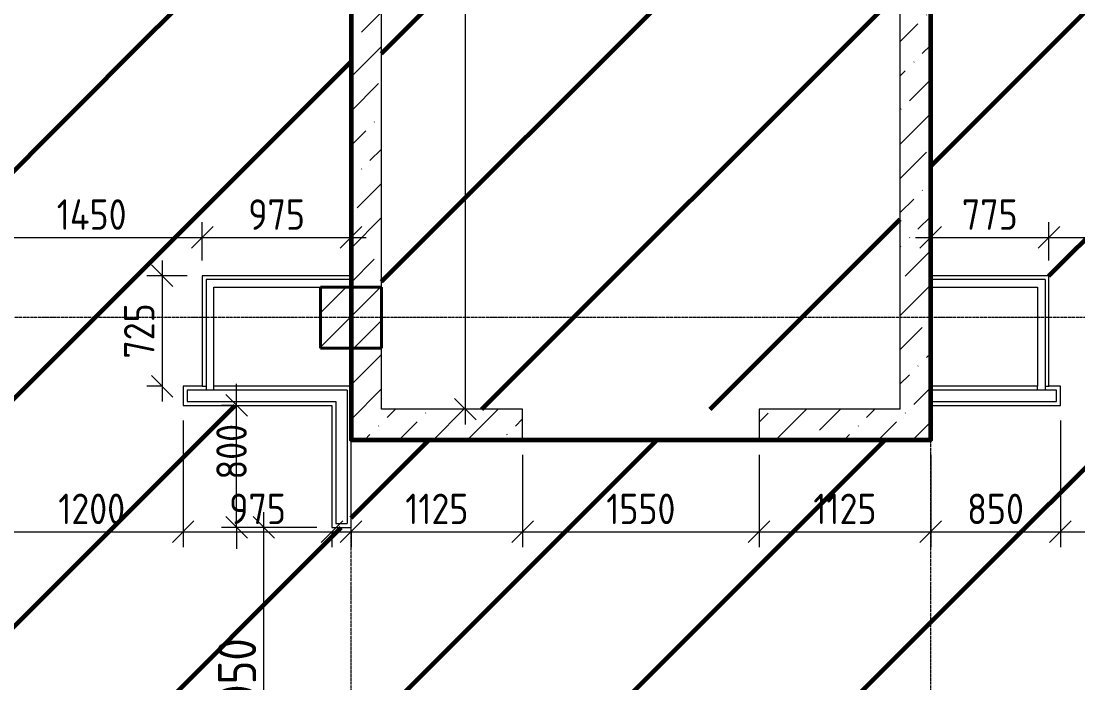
# Model space of a CAD drawing. Header units: millimetres. Extents: x -56773 to 323062, y -262288 to 76460.
# Drawn here: x 6647 to 13574, y -96938 to -92600 of the extents above; entities that cross this region are included whole.
import ezdxf

# ---------------------------------------------------------------- set-up
doc = ezdxf.new("R2010")
doc.units = ezdxf.units.MM
doc.linetypes.add('ADSK_Линия сетки', pattern=[25, 20, -2.5, 0, -2.5])
for name, color, linetype, lineweight in [('1.1) Шлифовка потолка', 5, 'Continuous', 60), ('3.1 Штукатурка внешн стен', 5, 'Continuous', 60), ('Несущие колонны', 7, 'Continuous', 18), ('Оси', 7, 'Continuous', 9), ('Размеры', 7, 'Continuous', 9), ('Стены внутренние', 7, 'Continuous', 18), ('Стены наружные', 7, 'Continuous', 18), ('Стены штриховка', 7, 'Continuous', 9)]:
    doc.layers.add(name, color=color, linetype=linetype, lineweight=lineweight)
doc.styles.add('GOST Common_2', font='', dxfattribs={"width": 0.9, "height": 250})
doc.styles.add('GOST Common_3', font='', dxfattribs={"width": 0.9, "height": 200})
doc.styles.get('GOST Common_2').set_extended_font_data('GOST Common')
doc.styles.get('GOST Common_3').set_extended_font_data('GOST Common')
doc.dimstyles.new('ADSK_Основной_2_0', dxfattribs={"dimscale": 304.8, "dimtxt": 201.142999, "dimasz": 0.463911, "dimexe": 0.328084, "dimexo": 0.328084, "dimgap": 0.164042, "dimtad": 1, "dimdec": 3, "dimrnd": 0.001, "dimdsep": 46, "dimtxsty": 'GOST Common_3', "dimblk1": 'OBLIQUE', "dimblk2": 'OBLIQUE', "dimsah": 1, "dimcen": 0.09, "dimdle": 0.328084, "dimazin": 2, "dimtfac": 1, "dimtdec": 4, "dimtix": 1, "dimtmove": 0, "dimatfit": 3, "dimfxl": 1, "dimtvp": 1, "dimtolj": 1, "dimtzin": 0, "dimlwd": 20, "dimlwe": 20, "dimarcsym": 2})
doc.dimstyles.new('ADSK_Основной_2_0_2', dxfattribs={"dimscale": 304.8, "dimtxt": 201.142999, "dimasz": 0.463911, "dimexe": 0.328084, "dimexo": 0.328084, "dimgap": 0.164042, "dimtad": 1, "dimdec": 3, "dimrnd": 0.001, "dimdsep": 46, "dimtxsty": 'GOST Common_3', "dimblk1": 'OBLIQUE', "dimblk2": 'OBLIQUE', "dimsah": 1, "dimcen": 0.09, "dimdle": 0.328084, "dimazin": 2, "dimtfac": 1, "dimtdec": 4, "dimtix": 1, "dimtmove": 0, "dimatfit": 3, "dimfxl": 1, "dimtvp": 1, "dimtolj": 1, "dimtzin": 0, "dimlwd": 20, "dimlwe": 20, "dimarcsym": 2})
doc.dimstyles.new('ADSK_Основной_2_0_3', dxfattribs={"dimscale": 304.8, "dimtxt": 201.142999, "dimasz": 0.463911, "dimexe": 0.328084, "dimexo": 0.328084, "dimgap": 0.164042, "dimtad": 1, "dimdec": 3, "dimrnd": 0.001, "dimdsep": 46, "dimtxsty": 'GOST Common_2', "dimblk1": 'OBLIQUE', "dimblk2": 'OBLIQUE', "dimsah": 1, "dimcen": 0.09, "dimdle": 0.328084, "dimazin": 2, "dimtfac": 1, "dimtdec": 4, "dimtix": 1, "dimtmove": 0, "dimatfit": 3, "dimfxl": 1, "dimtvp": 1, "dimtolj": 1, "dimtzin": 0, "dimlwd": 20, "dimlwe": 20, "dimarcsym": 2})
pattern_1 = [(45, (9.36, -97949.04), (84.1895, 308.696), [396.875, -79.375, 3.353, -76.022])]

# ---------------------------------------------------------------- blocks, each defined once
blk = doc.blocks.new('ADSK_КолоннаЖБ_Прямоугольная - 400x400 мм-1807143-Кладочный план 2-го этаж')
at = {"layer": 'Несущие колонны', "lineweight": 40}
for p, q in [((-200, 200), (200, 200)), ((-200, -200), (-200, 200)), ((200, 200), (200, -200)), ((200, -200), (-200, -200))]:
    blk.add_line(p, q, dxfattribs=at)
blk = doc.blocks.new('_Oblique')
at = {"color": 0, "linetype": 'ByBlock', "lineweight": -2}
blk.add_line((-0.5, -0.5), (0.5, 0.5), dxfattribs=at)
blk = doc.blocks.new('*D4773')
at = {"layer": 'Defpoints', "color": 0, "transparency": 16777216}
for p in [(7834.4, -94018.1), (6384.4, -94269.1), (7834.4, -94269.1)]:
    blk.add_point(p, dxfattribs=at)
at = {"layer": 'Размеры', "color": 0, "lineweight": 20, "transparency": 16777216}
for p, q in [((6384.4, -94169.1), (6384.4, -93918.1)), ((7834.4, -94169.1), (7834.4, -93918.1)), ((6284.4, -94018.1), (7934.4, -94018.1))]:
    blk.add_line(p, q, dxfattribs=at)
at = {"layer": 'Размеры', "color": 0, "lineweight": 20, "transparency": 16777216, "xscale": 141.4, "yscale": 141.4, "zscale": 141.4, "rotation": 180}
blk.add_blockref('_Oblique', (6384.4, -94018.1), dxfattribs=at)
at = {"layer": 'Размеры', "color": 0, "lineweight": 20, "transparency": 16777216, "xscale": 141.4, "yscale": 141.4, "zscale": 141.4}
blk.add_blockref('_Oblique', (7834.4, -94018.1), dxfattribs=at)
at = {"layer": 'Размеры', "color": 0, "lineweight": 9, "transparency": 16777216, "insert": (7109.4, -93868.1), "char_height": 200, "width": 580.928, "attachment_point": 5, "style": 'GOST Common_3'}
blk.add_mtext('\\A1;1450', dxfattribs=at)
blk = doc.blocks.new('*D4774')
at = {"layer": 'Defpoints', "color": 0, "transparency": 16777216}
for p in [(8809.4, -93918.1), (8809.4, -94018.1), (7834.4, -94269.1)]:
    blk.add_point(p, dxfattribs=at)
at = {"layer": 'Размеры', "color": 0, "lineweight": 20, "transparency": 16777216}
for p, q in [((7834.4, -94169.1), (7834.4, -93918.1)), ((7734.4, -94018.1), (8909.4, -94018.1)), ((8809.4, -94018.1), (8809.4, -94118.1))]:
    blk.add_line(p, q, dxfattribs=at)
at = {"layer": 'Размеры', "color": 0, "lineweight": 20, "transparency": 16777216, "xscale": 141.4, "yscale": 141.4, "zscale": 141.4, "rotation": 180}
blk.add_blockref('_Oblique', (7834.4, -94018.1), dxfattribs=at)
at = {"layer": 'Размеры', "color": 0, "lineweight": 20, "transparency": 16777216, "xscale": 141.4, "yscale": 141.4, "zscale": 141.4}
blk.add_blockref('_Oblique', (8809.4, -94018.1), dxfattribs=at)
at = {"layer": 'Размеры', "color": 0, "lineweight": 9, "transparency": 16777216, "insert": (8321.9, -93868.1), "char_height": 200, "width": 454.106, "attachment_point": 5, "style": 'GOST Common_3'}
blk.add_mtext('\\A1;975', dxfattribs=at)
blk = doc.blocks.new('*D4782')
at = {"layer": 'Defpoints', "color": 0, "transparency": 16777216}
for p in [(6509.4, -95119.1), (7709.4, -95119.1), (7709.4, -95947.8)]:
    blk.add_point(p, dxfattribs=at)
at = {"layer": 'Размеры', "color": 0, "lineweight": 20, "transparency": 16777216}
for p, q in [((6509.4, -95219.1), (6509.4, -96047.8)), ((7709.4, -95219.1), (7709.4, -96047.8)), ((6409.4, -95947.8), (7809.4, -95947.8))]:
    blk.add_line(p, q, dxfattribs=at)
at = {"layer": 'Размеры', "color": 0, "lineweight": 20, "transparency": 16777216, "xscale": 141.4, "yscale": 141.4, "zscale": 141.4, "rotation": 180}
blk.add_blockref('_Oblique', (6509.4, -95947.8), dxfattribs=at)
at = {"layer": 'Размеры', "color": 0, "lineweight": 20, "transparency": 16777216, "xscale": 141.4, "yscale": 141.4, "zscale": 141.4}
blk.add_blockref('_Oblique', (7709.4, -95947.8), dxfattribs=at)
at = {"layer": 'Размеры', "color": 0, "lineweight": 9, "transparency": 16777216, "insert": (7109.4, -95797.8), "char_height": 200, "width": 560.473, "attachment_point": 5, "style": 'GOST Common_3'}
blk.add_mtext('\\A1;1200', dxfattribs=at)
blk = doc.blocks.new('*D4783')
at = {"layer": 'Defpoints', "color": 0, "transparency": 16777216}
for p in [(7709.4, -95119.1), (8684.4, -95847.8), (8684.4, -95947.8)]:
    blk.add_point(p, dxfattribs=at)
at = {"layer": 'Размеры', "color": 0, "lineweight": 20, "transparency": 16777216}
for p, q in [((7709.4, -95219.1), (7709.4, -96047.8)), ((7609.4, -95947.8), (8784.4, -95947.8)), ((8684.4, -95947.8), (8684.4, -96047.8))]:
    blk.add_line(p, q, dxfattribs=at)
at = {"layer": 'Размеры', "color": 0, "lineweight": 20, "transparency": 16777216, "xscale": 141.4, "yscale": 141.4, "zscale": 141.4, "rotation": 180}
blk.add_blockref('_Oblique', (7709.4, -95947.8), dxfattribs=at)
at = {"layer": 'Размеры', "color": 0, "lineweight": 20, "transparency": 16777216, "xscale": 141.4, "yscale": 141.4, "zscale": 141.4}
blk.add_blockref('_Oblique', (8684.4, -95947.8), dxfattribs=at)
at = {"layer": 'Размеры', "color": 0, "lineweight": 9, "transparency": 16777216, "insert": (8196.9, -95797.8), "char_height": 200, "width": 454.106, "attachment_point": 5, "style": 'GOST Common_3'}
blk.add_mtext('\\A1;975', dxfattribs=at)
blk = doc.blocks.new('*D4784')
at = {"layer": 'Defpoints', "color": 0, "transparency": 16777216}
for p in [(9934.4, -95344.1), (8809.4, -95847.8), (9934.4, -95947.8)]:
    blk.add_point(p, dxfattribs=at)
at = {"layer": 'Размеры', "color": 0, "lineweight": 20, "transparency": 16777216}
for p, q in [((9934.4, -95444.1), (9934.4, -96047.8)), ((8709.4, -95947.8), (10034.4, -95947.8)), ((8809.4, -95947.8), (8809.4, -96047.8))]:
    blk.add_line(p, q, dxfattribs=at)
at = {"layer": 'Размеры', "color": 0, "lineweight": 20, "transparency": 16777216, "xscale": 141.4, "yscale": 141.4, "zscale": 141.4, "rotation": 180}
blk.add_blockref('_Oblique', (8809.4, -95947.8), dxfattribs=at)
at = {"layer": 'Размеры', "color": 0, "lineweight": 20, "transparency": 16777216, "xscale": 141.4, "yscale": 141.4, "zscale": 141.4}
blk.add_blockref('_Oblique', (9934.4, -95947.8), dxfattribs=at)
at = {"layer": 'Размеры', "color": 0, "lineweight": 9, "transparency": 16777216, "insert": (9371.9, -95797.8), "char_height": 200, "width": 515.472, "attachment_point": 5, "style": 'GOST Common_3'}
blk.add_mtext('\\A1;1125', dxfattribs=at)
blk = doc.blocks.new('*D4785')
at = {"layer": 'Defpoints', "color": 0, "transparency": 16777216}
for p in [(9934.4, -95344.1), (11484.4, -95344.1), (11484.4, -95947.8)]:
    blk.add_point(p, dxfattribs=at)
at = {"layer": 'Размеры', "color": 0, "lineweight": 20, "transparency": 16777216}
for p, q in [((9934.4, -95444.1), (9934.4, -96047.8)), ((11484.4, -95444.1), (11484.4, -96047.8)), ((9834.4, -95947.8), (11584.4, -95947.8))]:
    blk.add_line(p, q, dxfattribs=at)
at = {"layer": 'Размеры', "color": 0, "lineweight": 20, "transparency": 16777216, "xscale": 141.4, "yscale": 141.4, "zscale": 141.4, "rotation": 180}
blk.add_blockref('_Oblique', (9934.4, -95947.8), dxfattribs=at)
at = {"layer": 'Размеры', "color": 0, "lineweight": 20, "transparency": 16777216, "xscale": 141.4, "yscale": 141.4, "zscale": 141.4}
blk.add_blockref('_Oblique', (11484.4, -95947.8), dxfattribs=at)
at = {"layer": 'Размеры', "color": 0, "lineweight": 9, "transparency": 16777216, "insert": (10709.4, -95797.8), "char_height": 200, "width": 560.473, "attachment_point": 5, "style": 'GOST Common_3'}
blk.add_mtext('\\A1;1550', dxfattribs=at)
blk = doc.blocks.new('*D4786')
at = {"layer": 'Defpoints', "color": 0, "transparency": 16777216}
for p in [(11484.4, -95344.1), (12609.4, -95344.1), (12609.4, -95947.8)]:
    blk.add_point(p, dxfattribs=at)
at = {"layer": 'Размеры', "color": 0, "lineweight": 20, "transparency": 16777216}
for p, q in [((11484.4, -95444.1), (11484.4, -96047.8)), ((12609.4, -95444.1), (12609.4, -96047.8)), ((11384.4, -95947.8), (12709.4, -95947.8))]:
    blk.add_line(p, q, dxfattribs=at)
at = {"layer": 'Размеры', "color": 0, "lineweight": 20, "transparency": 16777216, "xscale": 141.4, "yscale": 141.4, "zscale": 141.4, "rotation": 180}
blk.add_blockref('_Oblique', (11484.4, -95947.8), dxfattribs=at)
at = {"layer": 'Размеры', "color": 0, "lineweight": 20, "transparency": 16777216, "xscale": 141.4, "yscale": 141.4, "zscale": 141.4}
blk.add_blockref('_Oblique', (12609.4, -95947.8), dxfattribs=at)
at = {"layer": 'Размеры', "color": 0, "lineweight": 9, "transparency": 16777216, "insert": (12046.9, -95797.8), "char_height": 200, "width": 515.472, "attachment_point": 5, "style": 'GOST Common_3'}
blk.add_mtext('\\A1;1125', dxfattribs=at)
blk = doc.blocks.new('*D4787')
at = {"layer": 'Defpoints', "color": 0, "transparency": 16777216}
for p in [(13459.4, -95119.1), (12609.4, -95344.1), (13459.4, -95947.8)]:
    blk.add_point(p, dxfattribs=at)
at = {"layer": 'Размеры', "color": 0, "lineweight": 20, "transparency": 16777216}
for p, q in [((13459.4, -95219.1), (13459.4, -96047.8)), ((12609.4, -95444.1), (12609.4, -96047.8)), ((12509.4, -95947.8), (13559.4, -95947.8))]:
    blk.add_line(p, q, dxfattribs=at)
at = {"layer": 'Размеры', "color": 0, "lineweight": 20, "transparency": 16777216, "xscale": 141.4, "yscale": 141.4, "zscale": 141.4, "rotation": 180}
blk.add_blockref('_Oblique', (12609.4, -95947.8), dxfattribs=at)
at = {"layer": 'Размеры', "color": 0, "lineweight": 20, "transparency": 16777216, "xscale": 141.4, "yscale": 141.4, "zscale": 141.4}
blk.add_blockref('_Oblique', (13459.4, -95947.8), dxfattribs=at)
at = {"layer": 'Размеры', "color": 0, "lineweight": 9, "transparency": 16777216, "insert": (13034.4, -95797.8), "char_height": 200, "width": 454.106, "attachment_point": 5, "style": 'GOST Common_3'}
blk.add_mtext('\\A1;850', dxfattribs=at)
blk = doc.blocks.new('*D4788')
at = {"layer": 'Defpoints', "color": 0, "transparency": 16777216}
for p in [(13459.4, -95119.1), (14509.4, -95119.1), (14509.4, -95947.8)]:
    blk.add_point(p, dxfattribs=at)
at = {"layer": 'Размеры', "color": 0, "lineweight": 20, "transparency": 16777216}
for p, q in [((13459.4, -95219.1), (13459.4, -96047.8)), ((14509.4, -95219.1), (14509.4, -96047.8)), ((13359.4, -95947.8), (14609.4, -95947.8))]:
    blk.add_line(p, q, dxfattribs=at)
at = {"layer": 'Размеры', "color": 0, "lineweight": 20, "transparency": 16777216, "xscale": 141.4, "yscale": 141.4, "zscale": 141.4, "rotation": 180}
blk.add_blockref('_Oblique', (13459.4, -95947.8), dxfattribs=at)
at = {"layer": 'Размеры', "color": 0, "lineweight": 20, "transparency": 16777216, "xscale": 141.4, "yscale": 141.4, "zscale": 141.4}
blk.add_blockref('_Oblique', (14509.4, -95947.8), dxfattribs=at)
at = {"layer": 'Размеры', "color": 0, "lineweight": 9, "transparency": 16777216, "insert": (13984.4, -95797.8), "char_height": 200, "width": 560.473, "attachment_point": 5, "style": 'GOST Common_3'}
blk.add_mtext('\\A1;1050', dxfattribs=at)
blk = doc.blocks.new('*D4942')
at = {"layer": 'Defpoints', "color": 0, "transparency": 16777216}
for p in [(7834.4, -94269.1), (7571.2, -94994.1), (7671.2, -94994.1)]:
    blk.add_point(p, dxfattribs=at)
at = {"layer": 'Размеры', "color": 0, "lineweight": 20, "transparency": 16777216}
for p, q in [((7571.2, -94169.1), (7571.2, -95094.1)), ((7734.4, -94269.1), (7471.2, -94269.1)), ((7571.2, -94994.1), (7471.2, -94994.1))]:
    blk.add_line(p, q, dxfattribs=at)
at = {"layer": 'Размеры', "color": 0, "lineweight": 20, "transparency": 16777216, "xscale": 141.4, "yscale": 141.4, "zscale": 141.4}
for p, rotation in [((7571.2, -94269.1), 90), ((7571.2, -94994.1), 270)]:
    blk.add_blockref('_Oblique', p, dxfattribs=dict(at, rotation=rotation))
at = {"layer": 'Размеры', "color": 0, "lineweight": 9, "transparency": 16777216, "insert": (7421.2, -94631.6), "char_height": 200, "width": 454.106, "attachment_point": 5, "rotation": 90, "style": 'GOST Common_3'}
blk.add_mtext('\\A1;725', dxfattribs=at)
blk = doc.blocks.new('*D4943')
at = {"layer": 'Defpoints', "color": 0, "transparency": 16777216}
for p in [(9658.6, -86944.1), (9558.6, -95144.1), (9658.6, -95144.1)]:
    blk.add_point(p, dxfattribs=at)
at = {"layer": 'Размеры', "color": 0, "lineweight": 20, "transparency": 16777216}
for p, q in [((9558.6, -86844.1), (9558.6, -95244.1)), ((9558.6, -86944.1), (9458.6, -86944.1)), ((9558.6, -95144.1), (9458.6, -95144.1))]:
    blk.add_line(p, q, dxfattribs=at)
at = {"layer": 'Размеры', "color": 0, "lineweight": 20, "transparency": 16777216, "xscale": 141.4, "yscale": 141.4, "zscale": 141.4}
for p, rotation in [((9558.6, -86944.1), 90), ((9558.6, -95144.1), 270)]:
    blk.add_blockref('_Oblique', p, dxfattribs=dict(at, rotation=rotation))
at = {"layer": 'Размеры', "color": 0, "lineweight": 9, "transparency": 16777216, "insert": (9408.6, -91044.1), "char_height": 200, "width": 605.475, "attachment_point": 5, "rotation": 90, "style": 'GOST Common_3'}
blk.add_mtext('\\A1;8200', dxfattribs=at)
blk = doc.blocks.new('*D4944')
at = {"layer": 'Defpoints', "color": 0, "transparency": 16777216}
for p in [(12609.4, -93918.1), (13384.4, -94018.1), (13384.4, -94269.1)]:
    blk.add_point(p, dxfattribs=at)
at = {"layer": 'Размеры', "color": 0, "lineweight": 20, "transparency": 16777216}
for p, q in [((13384.4, -94169.1), (13384.4, -93918.1)), ((12509.4, -94018.1), (13484.4, -94018.1)), ((12609.4, -94018.1), (12609.4, -94118.1))]:
    blk.add_line(p, q, dxfattribs=at)
at = {"layer": 'Размеры', "color": 0, "lineweight": 20, "transparency": 16777216, "xscale": 141.4, "yscale": 141.4, "zscale": 141.4, "rotation": 180}
blk.add_blockref('_Oblique', (12609.4, -94018.1), dxfattribs=at)
at = {"layer": 'Размеры', "color": 0, "lineweight": 20, "transparency": 16777216, "xscale": 141.4, "yscale": 141.4, "zscale": 141.4}
blk.add_blockref('_Oblique', (13384.4, -94018.1), dxfattribs=at)
at = {"layer": 'Размеры', "color": 0, "lineweight": 9, "transparency": 16777216, "insert": (12996.9, -93868.1), "char_height": 200, "width": 454.106, "attachment_point": 5, "style": 'GOST Common_3'}
blk.add_mtext('\\A1;775', dxfattribs=at)
blk = doc.blocks.new('*D4945')
at = {"layer": 'Defpoints', "color": 0, "transparency": 16777216}
for p in [(14584.4, -94018.1), (13384.4, -94269.1), (14584.4, -94269.1)]:
    blk.add_point(p, dxfattribs=at)
at = {"layer": 'Размеры', "color": 0, "lineweight": 20, "transparency": 16777216}
for p, q in [((13384.4, -94169.1), (13384.4, -93918.1)), ((14584.4, -94169.1), (14584.4, -93918.1)), ((13284.4, -94018.1), (14684.4, -94018.1))]:
    blk.add_line(p, q, dxfattribs=at)
at = {"layer": 'Размеры', "color": 0, "lineweight": 20, "transparency": 16777216, "xscale": 141.4, "yscale": 141.4, "zscale": 141.4, "rotation": 180}
blk.add_blockref('_Oblique', (13384.4, -94018.1), dxfattribs=at)
at = {"layer": 'Размеры', "color": 0, "lineweight": 20, "transparency": 16777216, "xscale": 141.4, "yscale": 141.4, "zscale": 141.4}
blk.add_blockref('_Oblique', (14584.4, -94018.1), dxfattribs=at)
at = {"layer": 'Размеры', "color": 0, "lineweight": 9, "transparency": 16777216, "insert": (13984.4, -93868.1), "char_height": 200, "width": 560.473, "attachment_point": 5, "style": 'GOST Common_3'}
blk.add_mtext('\\A1;1200', dxfattribs=at)
blk = doc.blocks.new('*D5068')
at = {"layer": 'Defpoints', "color": 0, "transparency": 16777216}
for p in [(8237.6, -95919.1), (8684.4, -95919.1), (8684.4, -97969.1)]:
    blk.add_point(p, dxfattribs=at)
at = {"layer": 'Размеры', "color": 0, "lineweight": 20, "transparency": 16777216}
for p, q in [((8237.6, -98069.1), (8237.6, -95819.1)), ((8584.4, -95919.1), (8137.6, -95919.1)), ((8584.4, -97969.1), (8137.6, -97969.1))]:
    blk.add_line(p, q, dxfattribs=at)
at = {"layer": 'Размеры', "color": 0, "lineweight": 20, "transparency": 16777216, "xscale": 141.4, "yscale": 141.4, "zscale": 141.4}
for p, rotation in [((8237.6, -95919.1), 90), ((8237.6, -97969.1), 270)]:
    blk.add_blockref('_Oblique', p, dxfattribs=dict(at, rotation=rotation))
at = {"layer": 'Размеры', "color": 0, "lineweight": 9, "transparency": 16777216, "insert": (8062.6, -96944.1), "char_height": 250, "width": 605.475, "attachment_point": 5, "rotation": 90, "style": 'GOST Common_2'}
blk.add_mtext('\\A1;2050', dxfattribs=at)
blk = doc.blocks.new('*D5069')
at = {"layer": 'Defpoints', "color": 0, "transparency": 16777216}
for p in [(8059.6, -95119.1), (8137.6, -95119.1), (8684.4, -95919.1)]:
    blk.add_point(p, dxfattribs=at)
at = {"layer": 'Размеры', "color": 0, "lineweight": 20, "transparency": 16777216}
for p, q in [((8059.6, -95119.1), (8059.6, -94977.7)), ((8037.6, -95119.1), (7959.6, -95119.1)), ((8059.6, -95919.1), (8059.6, -95119.1)), ((8584.4, -95919.1), (7959.6, -95919.1)), ((8059.6, -95919.1), (8059.6, -96060.5))]:
    blk.add_line(p, q, dxfattribs=at)
at = {"layer": 'Размеры', "color": 0, "lineweight": 20, "transparency": 16777216, "xscale": 141.4, "yscale": 141.4, "zscale": 141.4}
for p, rotation in [((8059.6, -95119.1), 270), ((8059.6, -95919.1), 90)]:
    blk.add_blockref('_Oblique', p, dxfattribs=dict(at, rotation=rotation))
at = {"layer": 'Размеры', "color": 0, "lineweight": 9, "transparency": 16777216, "insert": (7926.3, -95605.8), "char_height": 200, "width": 454.106, "attachment_point": 1, "rotation": 90, "line_spacing_factor": 1.022761, "style": 'GOST Common_3'}
blk.add_mtext('\\A1;800', dxfattribs=at)

msp = doc.modelspace()

# ---------------------------------------------------------------- hatches: boundary and pattern name
at = {"layer": '1.1) Шлифовка потолка', "transparency": 33554687}
h = msp.add_hatch(dxfattribs=at)
h.set_pattern_fill('ANSI31', color=5, scale=333)
h.set_pattern_definition([(45, (0, 152364.7), (-747.6063, 747.6063), [])])
h.paths.add_polyline_path([(9009.3615, -95144.0666), (12409.3615, -95144.0666), (12409.3615, -86944.0666), (9009.3615, -86944.0666)])
h = msp.add_hatch(dxfattribs=at)
h.set_pattern_fill('ANSI31', color=5, scale=333)
h.paths.add_polyline_path([(7464.619, -88594.0666), (6359.3615, -88594.0666), (6059.3615, -88594.0666), (6059.3615, -94269.0666), (6384.3615, -94269.0666), (6384.3615, -94994.0666), (6509.3615, -94994.0666), (6509.3615, -95119.0666), (5359.3615, -95119.0666), (5359.3615, -94994.0666), (5484.3615, -94994.0666), (5484.3615, -94269.0666), (5934.3615, -94269.0666), (5934.3615, -88594.0666), (5209.3615, -88594.0666), (3559.3615, -88594.0666), (3009.3615, -88594.0666), (3009.3615, -88744.0666), (3009.3615, -94269.0666), (4034.3615, -94269.0666), (4034.3615, -94994.0666), (4159.3615, -94994.0666), (4159.3615, -95119.0666), (1709.3615, -95119.0666), (1709.3615, -94994.0666), (1844.3615, -94994.0666), (1844.3615, -94269.0666), (2884.3615, -94269.0666), (2884.3615, -88744.0666), (2609.3615, -88744.0666), (2609.3615, -88594.0666), (2009.3615, -88594.0666), (359.3615, -88594.0666), (-115.6385, -88594.0666), (-115.6385, -94269.0666), (384.3615, -94269.0666), (384.3615, -94994.0666), (509.3615, -94994.0666), (509.3615, -95119.0666), (-540.6385, -95119.0666), (-540.6385, -94994.0666), (-415.6385, -94994.0666), (-415.6385, -94269.0666), (-240.6385, -94269.0666), (-240.6385, -88594.0666), (-790.6385, -88594.0666), (-1015.0246, -88594.0666), (-1015.0246, -96144.5668), (7464.619, -96144.5668)])
h = msp.add_hatch(dxfattribs=at)
h.set_pattern_fill('ANSI31', color=5, scale=333)
h.paths.add_polyline_path([(15484.3615, -88594.0666), (15009.3615, -88594.0666), (15009.3615, -88744.0666), (14609.3615, -88744.0666), (14609.3615, -88594.0666), (12609.3615, -88594.0666), (12609.3615, -94269.0666), (13384.3615, -94269.0666), (13384.3615, -94994.0666), (13459.3615, -94994.0666), (13459.3615, -95119.0666), (12609.3615, -95119.0666), (12609.3615, -95344.0666), (11484.3615, -95344.0666), (9934.3615, -95344.0666), (8809.3615, -95344.0666), (8809.3615, -95919.0666), (8684.3615, -95919.0666), (8684.3615, -95119.0666), (7709.3615, -95119.0666), (7709.3615, -94994.0666), (7834.3615, -94994.0666), (7834.3615, -94269.0666), (8809.3615, -94269.0666), (8809.3615, -88744.0666), (8609.3615, -88744.0666), (8609.3615, -88594.0666), (7609.3615, -88594.0666), (7464.619, -88594.0666), (7464.619, -96144.5668), (15944.2626, -96144.5668), (15944.2626, -95119.0666), (14509.3615, -95119.0666), (14509.3615, -94994.0666), (14584.3615, -94994.0666), (14584.3615, -94269.0666), (15484.3615, -94269.0666)])
h = msp.add_hatch(dxfattribs=at)
h.set_pattern_fill('ANSI31', color=5, scale=333)
h.paths.add_polyline_path([(7464.619, -96144.5668), (-1015.0246, -96144.5668), (-1015.0246, -104894.0666), (-740.6385, -104894.0666), (-340.6385, -104894.0666), (-340.6385, -99219.0666), (-640.6385, -99219.0666), (-640.6385, -98494.0666), (-765.6385, -98494.0666), (-765.6385, -98369.0666), (3034.3615, -98369.0666), (3034.3615, -100044.0666), (2909.3615, -100044.0666), (2909.3615, -99219.0666), (-215.6385, -99219.0666), (-215.6385, -104894.0666), (409.3615, -104894.0666), (2059.3615, -104894.0666), (2609.3615, -104894.0666), (2609.3615, -104744.0666), (2909.3615, -104744.0666), (2909.3615, -101244.0666), (3034.3615, -101244.0666), (3034.3615, -104894.0666), (3609.3615, -104894.0666), (5259.3615, -104894.0666), (6409.3615, -104894.0666), (7464.619, -104894.0666)])
h = msp.add_hatch(dxfattribs=at)
h.set_pattern_fill('ANSI31', color=5, scale=333)
h.paths.add_polyline_path([(15944.2626, -96144.5668), (7464.619, -96144.5668), (7464.619, -104894.0666), (8059.3615, -104894.0666), (8584.3615, -104894.0666), (8584.3615, -101244.0666), (8709.3615, -101244.0666), (8709.3615, -104744.0666), (9009.3615, -104744.0666), (9009.3615, -104894.0666), (9609.3615, -104894.0666), (11259.3615, -104894.0666), (11909.3615, -104894.0666), (11909.3615, -99219.0666), (8709.3615, -99219.0666), (8709.3615, -100044.0666), (8584.3615, -100044.0666), (8584.3615, -98369.0666), (8684.3615, -98369.0666), (8684.3615, -97969.0666), (8809.3615, -97969.0666), (8809.3615, -98369.0666), (12159.3615, -98369.0666), (12159.3615, -98494.0666), (12034.3615, -98494.0666), (12034.3615, -104894.0666), (12409.3615, -104894.0666), (14059.3615, -104894.0666), (14609.3615, -104894.0666), (14609.3615, -104744.0666), (15009.3615, -104744.0666), (15009.3615, -104894.0666), (15484.3615, -104894.0666), (15484.3615, -99219.0666), (13484.3615, -99219.0666), (13484.3615, -98494.0666), (13359.3615, -98494.0666), (13359.3615, -98369.0666), (15944.2626, -98369.0666)])
at = {"layer": 'Несущие колонны', "lineweight": 9}
h = msp.add_hatch(dxfattribs=at)
h.set_pattern_fill('FP_1', color=256, style=0, pattern_type=2)
h.set_pattern_definition([(45, (9.36, -97949.04), (-224.506, 224.506), []), (45, (233.87, -97949.04), (-224.506, 224.506), [396.875, -79.375, 3.353, -76.022])])
h.paths.add_polyline_path([(8809.3615, -94744.0666), (9009.3615, -94744.0666), (9009.3615, -94344.0666), (8609.3615, -94344.0666), (8609.3615, -94744.0666)])
at = {"layer": 'Стены наружные', "lineweight": 9}
h = msp.add_hatch(dxfattribs=at)
h.set_pattern_fill('FP_2', color=256, style=0, pattern_type=2)
h.set_pattern_definition(pattern_1)
h.paths.add_polyline_path([(9009.3615, -95344.0666), (9009.3615, -94744.0666), (8809.3615, -94744.0666), (8809.3615, -95344.0666)])
h.paths.add_polyline_path([(9009.3615, -94344.0666), (9009.3615, -88744.0666), (8809.3615, -88744.0666), (8809.3615, -94344.0666)])
h.paths.add_polyline_path([(8809.3615, -88344.0666), (9009.3615, -88344.0666), (9009.3615, -86944.0666), (8809.3615, -86944.0666), (8809.3615, -88294.0666)])
h = msp.add_hatch(dxfattribs=at)
h.set_pattern_fill('FP_2', color=256, style=0, pattern_type=2)
h.set_pattern_definition(pattern_1)
h.paths.add_polyline_path([(12409.3615, -95144.0666), (12609.3615, -95144.0666), (12609.3615, -86944.0666), (12409.3615, -86944.0666), (12409.3615, -92883.136)])
h = msp.add_hatch(dxfattribs=at)
h.set_pattern_fill('FP_2', color=256, style=0, pattern_type=2)
h.set_pattern_definition(pattern_1)
h.paths.add_polyline_path([(11484.3615, -95344.0666), (12609.3615, -95344.0666), (12609.3615, -95144.0666), (11484.3615, -95144.0666)])
h.paths.add_polyline_path([(9934.3615, -95344.0666), (9934.3615, -95144.0666), (9009.3615, -95144.0666), (9009.3615, -95344.0666)])

# ---------------------------------------------------------------- linework, layer by layer
at = {"layer": '3.1 Штукатурка внешн стен'}
msp.add_lwpolyline([(-19540.6385, -79244.0666), (-19540.6385, -74194.0666), (-3190.6385, -74194.0666), (-3190.6385, -88544.0666), (8809.3615, -88544.0666), (8809.3615, -95344.0666), (12609.3615, -95344.0666), (12609.3615, -88544.0666), (42009.3615, -88544.0666)], dxfattribs=at)
at = {"layer": 'Несущие колонны', "lineweight": 9}
for p, q in [((8809.3615, -94344.0666), (8609.3615, -94344.0666)), ((8609.3615, -94344.0666), (8609.3615, -94744.0666)), ((9009.3615, -94344.0666), (8809.3615, -94344.0666)), ((9009.3615, -94744.0666), (9009.3615, -94344.0666)), ((8609.3615, -94744.0666), (8809.3615, -94744.0666)), ((8809.3615, -94744.0666), (9009.3615, -94744.0666))]:
    msp.add_line(p, q, dxfattribs=at)
at = {"layer": 'Оси', "linetype": 'ADSK_Линия сетки', "lineweight": 5}
for p, q in [((8809.3615, -108922.9178), (8809.3615, -87921.5904)), ((12609.3615, -108922.9178), (12609.3615, -87921.5904)), ((62525.08, -94544.0666), (-25230.7352, -94544.0666))]:
    msp.add_line(p, q, dxfattribs=at)
at = {"layer": 'Стены внутренние', "lineweight": 5}
for p, q in [((7834.3615, -94269.0666), (7834.3615, -94994.0666)), ((8809.3615, -94269.0666), (7834.3615, -94269.0666)), ((13384.3615, -94269.0666), (12609.3615, -94269.0666)), ((13384.3615, -94994.0666), (13384.3615, -94269.0666)), ((7909.3615, -94994.0666), (7909.3615, -94344.0666)), ((7909.3615, -94344.0666), (8809.3615, -94344.0666)), ((12609.3615, -94344.0666), (13309.3615, -94344.0666)), ((13309.3615, -94344.0666), (13309.3615, -94994.0666)), ((7834.3615, -94994.0666), (7709.3615, -94994.0666)), ((7709.3615, -94994.0666), (7709.3615, -95119.0666)), ((8809.3615, -94994.0666), (7909.3615, -94994.0666)), ((13309.3615, -94994.0666), (12609.3615, -94994.0666)), ((13459.3615, -94994.0666), (13384.3615, -94994.0666)), ((13459.3615, -95119.0666), (13459.3615, -94994.0666)), ((7709.3615, -95119.0666), (8684.3615, -95119.0666)), ((8684.3615, -95119.0666), (8684.3615, -95919.0666)), ((8809.3615, -95919.0666), (8809.3615, -95119.0666)), ((12609.3615, -95119.0666), (13459.3615, -95119.0666)), ((8684.3615, -95919.0666), (8809.3615, -95919.0666))]:
    msp.add_line(p, q, dxfattribs=at)
at = {"layer": 'Стены наружные', "lineweight": 9}
for p, q in [((12409.3615, -95144.0666), (12409.3615, -86944.0666)), ((12609.3615, -88594.0666), (12609.3615, -94269.0666)), ((8809.3615, -88744.0666), (8809.3615, -94269.0666)), ((9009.3615, -94344.0666), (9009.3615, -88744.0666)), ((8809.3615, -94344.0666), (9009.3615, -94344.0666)), ((12609.3615, -94344.0666), (12609.3615, -94994.0666)), ((8809.3615, -94994.0666), (8809.3615, -94744.0666)), ((9009.3615, -94744.0666), (8809.3615, -94744.0666)), ((9009.3615, -95144.0666), (9009.3615, -94744.0666)), ((9934.3615, -95144.0666), (9009.3615, -95144.0666)), ((9934.3615, -95344.0666), (9934.3615, -95144.0666)), ((12409.3615, -95144.0666), (11484.3615, -95144.0666)), ((11484.3615, -95144.0666), (11484.3615, -95344.0666)), ((12609.3615, -95344.0666), (12609.3615, -95119.0666)), ((8809.3615, -95344.0666), (9934.3615, -95344.0666)), ((11484.3615, -95344.0666), (12609.3615, -95344.0666))]:
    msp.add_line(p, q, dxfattribs=at)
at = {"layer": 'Стены штриховка', "lineweight": 9}
for p, q in [((8809.3615, -94344.0666), (8809.3615, -94269.0666)), ((12609.3615, -94269.0666), (12609.3615, -94344.0666)), ((7859.3615, -94294.0666), (7859.3615, -95019.0666)), ((8809.3615, -94294.0666), (7859.3615, -94294.0666)), ((13359.3615, -94294.0666), (12609.3615, -94294.0666)), ((13359.3615, -94294.0666), (13359.3615, -95019.0666)), ((7734.3615, -95019.0666), (7734.3615, -95094.0666)), ((8784.3615, -95019.0666), (7734.3615, -95019.0666)), ((7834.3615, -94994.0666), (7859.3615, -94994.0666)), ((7909.3615, -95019.0666), (7909.3615, -94994.0666)), ((8784.3615, -95019.0666), (8784.3615, -95894.0666)), ((8809.3615, -95019.0666), (8809.3615, -94994.0666)), ((12609.3615, -94994.0666), (12609.3615, -95119.0666)), ((13434.3615, -95019.0666), (12609.3615, -95019.0666)), ((13309.3615, -95019.0666), (13309.3615, -94994.0666)), ((13359.3615, -94994.0666), (13384.3615, -94994.0666)), ((13434.3615, -95094.0666), (13434.3615, -95019.0666)), ((7734.3615, -95094.0666), (8709.3615, -95094.0666)), ((8709.3615, -95094.0666), (8709.3615, -95894.0666)), ((12609.3615, -95094.0666), (13434.3615, -95094.0666)), ((8709.3615, -95894.0666), (8784.3615, -95894.0666))]:
    msp.add_line(p, q, dxfattribs=at)

# ---------------------------------------------------------------- block references
at = {"layer": 'Несущие колонны', "lineweight": 40, "rotation": 89.9999999999999}
msp.add_blockref('ADSK_КолоннаЖБ_Прямоугольная - 400x400 мм-1807143-Кладочный план 2-го этаж', (8809.3615, -94544.0666), dxfattribs=at)

# ---------------------------------------------------------------- dimensions: what is measured, and where the dimension line sits
at = {"layer": 'Размеры', "lineweight": 9}
for base, p1, p2, dimstyle, override, picture, middle in [((9558.6477, -95144.0666), (9658.6326, -86944.0666), (9658.6326, -95144.0666), 'ADSK_Основной_2_0_2', {"dimpost": '<>', "dimfxl": 8200}, '*D4943', (9408.6477, -91044.0666)), ((7571.1887, -94994.0666), (7834.3615, -94269.0666), (7671.1736, -94994.0666), 'ADSK_Основной_2_0_2', {"dimpost": '<>', "dimfxl": 743.138803}, '*D4942', (7421.1887, -94631.5666)), ((8237.6336, -95919.0666), (8684.3615, -97969.0666), (8684.3615, -95919.0666), 'ADSK_Основной_2_0_3', {"dimpost": '<>', "dimfxl": 2050}, '*D5068', (8062.6336, -96944.0666))]:
    dim = msp.add_linear_dim(base=base, p1=p1, p2=p2, angle=90, dimstyle=dimstyle, override=override, dxfattribs=at)
    dim.commit()
    dim.dimension.update_dxf_attribs({"geometry": picture, "text_midpoint": middle})
for base, p1, p2, override, picture, middle in [((7834.3615, -94018.0641), (6384.3615, -94269.0666), (7834.3615, -94269.0666), {"dimpost": '<>', "dimfxl": 1450}, '*D4773', (7109.3615, -93868.0641)), ((8809.3615, -94018.0641), (7834.3615, -94269.0666), (8809.3615, -93918.0792), {"dimpost": '<>', "dimfxl": 1036.251495}, '*D4774', (8321.8615, -93868.0641)), ((13384.3615, -94018.0641), (12609.3615, -93918.0792), (13384.3615, -94269.0666), {"dimpost": '<>', "dimfxl": 850.774447}, '*D4944', (12996.8615, -93868.0641)), ((14584.3615, -94018.0641), (13384.3615, -94269.0666), (14584.3615, -94269.0666), {"dimpost": '<>', "dimfxl": 1200}, '*D4945', (13984.3615, -93868.0641)), ((7709.3615, -95947.7511), (6509.3615, -95119.0666), (7709.3615, -95119.0666), {"dimpost": '<>', "dimfxl": 1200}, '*D4782', (7109.3615, -95797.7511)), ((8684.3615, -95947.7511), (7709.3615, -95119.0666), (8684.3615, -95847.7662), {"dimpost": '<>', "dimfxl": 1217.22148}, '*D4783', (8196.8615, -95797.7511)), ((13459.3615, -95947.7511), (12609.3615, -95344.0666), (13459.3615, -95119.0666), {"dimpost": '<>', "dimfxl": 879.27527}, '*D4787', (13034.3615, -95797.7511)), ((14509.3615, -95947.7511), (13459.3615, -95119.0666), (14509.3615, -95119.0666), {"dimpost": '<>', "dimfxl": 1050}, '*D4788', (13984.3615, -95797.7511)), ((9934.3615, -95947.7511), (8809.3615, -95847.7662), (9934.3615, -95344.0666), {"dimpost": '<>', "dimfxl": 1232.614418}, '*D4784', (9371.8615, -95797.7511)), ((11484.3615, -95947.7511), (9934.3615, -95344.0666), (11484.3615, -95344.0666), {"dimpost": '<>', "dimfxl": 1550}, '*D4785', (10709.3615, -95797.7511)), ((12609.3615, -95947.7511), (11484.3615, -95344.0666), (12609.3615, -95344.0666), {"dimpost": '<>', "dimfxl": 1125}, '*D4786', (12046.8615, -95797.7511))]:
    dim = msp.add_linear_dim(base=base, p1=p1, p2=p2, dimstyle='ADSK_Основной_2_0_2', override=override, dxfattribs=at)
    dim.commit()
    dim.dimension.update_dxf_attribs({"geometry": picture, "text_midpoint": middle})
dim = msp.add_linear_dim(base=(8059.6012, -95119.0666), p1=(8684.3615, -95919.0666), p2=(8137.6487, -95119.0666), angle=90, dimstyle='ADSK_Основной_2_0', override={"dimpost": '<>', "dimfxl": 968.965904}, dxfattribs=at)
dim.commit()
dim.dimension.update_dxf_attribs({"geometry": '*D5069', "text_midpoint": (8059.6012, -95378.7629), "dimtype": 160, "text_rotation": 90})

doc.saveas('drawing.dxf')
